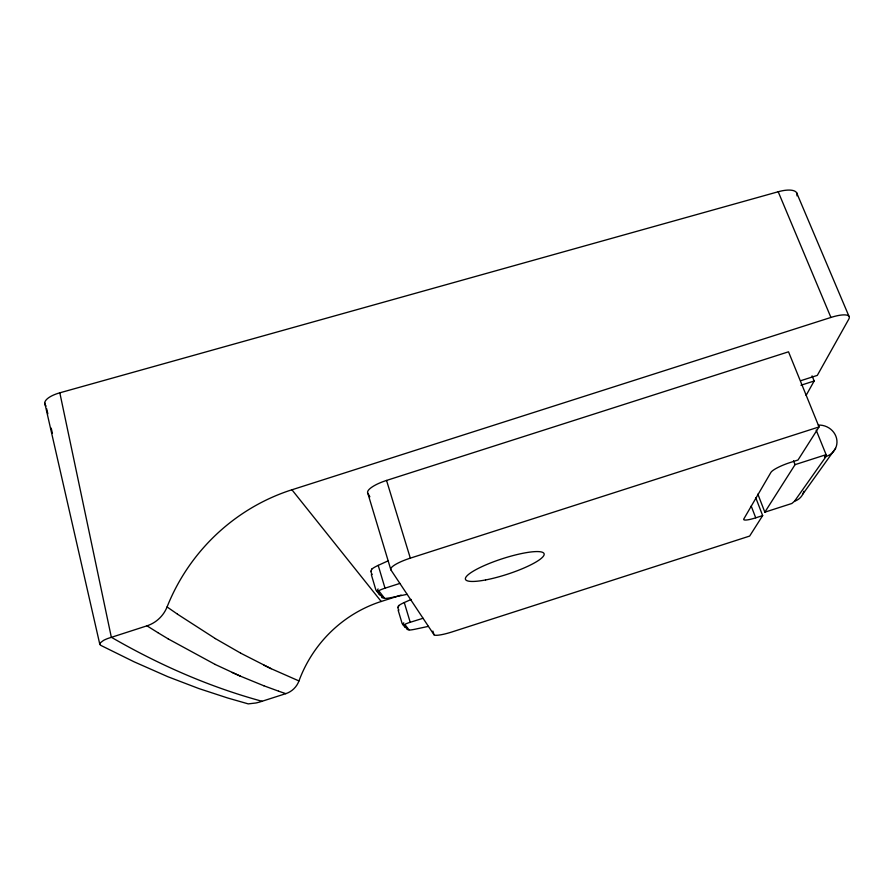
<?xml version="1.0" encoding="UTF-8"?>
<svg xmlns="http://www.w3.org/2000/svg" width="894" height="894" viewBox="0 0 894 894"><rect width="100%" height="100%" fill="white"/><g stroke="black" fill="none" stroke-linecap="round" stroke-linejoin="round"><path stroke-width="1.34" d="M370.921 570.987L370.854 571.355A16.137 9.923 7.8 0 0 372.228 574.518M397.886 607.194L397.819 607.495A13.868 8.281 6.8 0 0 398.925 610.121M806.097 395.405L814.166 381L812.065 375.86M762.66 515.603L749.641 536.076L451.951 631.957A17.366 2.872 -17.5 0 1 434.003 634.762L390.868 569.847L367.803 493.22A22.797 6.347 -17 0 1 386.543 480.436L788.519 351.811L819.049 426.93L798.018 460.008L789.86 462.634A17.422 3.353 -20.6 0 0 770.919 472.39L743.808 518.956A15.042 2.548 -19.9 0 0 755.732 517.827L762.66 515.603L755.765 497.746M757.855 494.114L764.839 512.173L795.068 464.645L826.123 454.666L816.155 430.081M826.123 454.666L824.503 456.979L826.09 456.476A17.232 15.98 19.3 0 0 836.527 438.239A17.232 15.98 19.3 0 0 818.312 425.086M764.839 512.173L791.861 503.478L794.498 501.255L826.09 456.476M802.857 494.058L835.555 448.341M371.938 569.031L372.239 568.763A13.868 3.14 -20.3 0 1 378.207 565.377L388.007 560.896M399.886 583.413L385.012 588.185A13.924 2.805 -13.6 0 0 378.765 590.755L378.475 590.9M399.361 605.752L399.07 605.35A11.924 2.324 -20.5 0 1 404.267 602.545L411.184 599.438M401.104 595.091L379.402 602.064A129.63 126.456 -69.9 0 0 298.965 680.937A20.193 19.243 -54.5 0 1 285.801 693.655L259.696 702.025A11.331 1.732 -16.2 0 1 255.941 702.986L248.23 703.88L227.713 698.002L198.993 688.604L168.016 676.78L134.178 661.851L100.731 645.345L99.726 644.082L100.117 642.976L103.559 640.395A16.997 3.665 -14.3 0 1 107.95 638.439L146.985 625.822A30.374 28.083 -47.2 0 0 167.077 606.948A195.495 188.668 -54.9 0 1 289.243 490.638L291.746 489.845M801.259 380.531L817.306 375.391L848.764 319.203A24.786 6.66 -22.7 0 0 830.917 317.448L291.936 489.789L381.213 601.483M800.957 385.236L814.166 381M390.868 569.847A23.188 5.096 -17.2 0 1 410.324 558.147L819.049 426.93M428.427 626.37L415.319 629.164A11.756 2 -13.9 0 1 409.195 630.102L404.792 624.392A11.957 2.079 -13.9 0 1 410.223 622.28L423.052 618.279M46.063 406.021A23.814 8.839 -9 0 1 59.797 392.824L778.205 191.752A24.082 8.906 -22.4 0 1 796.956 195.842M407.139 594.331L391.885 597.471A13.656 2.693 -13.7 0 1 384.722 598.455L378.765 590.755M262.098 701.287C209.23 686.916 158.707 664.655 111.337 637.254L59.831 392.846M402.948 624.615L403.127 624.66A9.264 3.397 -58.2 0 0 404.11 625.23M278.604 691.196L285.801 693.655M278.615 691.185L263.797 685.754M263.808 685.754L240.363 676.143L215.186 664.454M298.965 680.937L271.184 668.712L240.609 653.123M232.205 672.5L240.385 676.143M263.842 665.158L271.184 668.701M215.208 664.454L168.117 638.864M240.62 653.112L215.331 638.584M157.735 632.583L168.139 638.852M215.342 638.573L177.47 614.178M146.962 625.834L157.757 632.572M167.077 606.948L177.47 614.156M381.66 597.427L381.984 597.65A10.482 6.895 -47.9 0 0 384.431 598.019M367.803 493.22L369.87 496.773M796.61 192.702L849.021 316.398M778.205 191.752L830.917 317.448M793.537 460.801L795.068 464.645M751.206 506.049L755.732 517.827M432.875 631.063L434.003 634.762M386.543 480.436L410.324 558.147M404.267 602.545L410.223 622.28M404.39 625.431L404.881 627.074L402.166 623.599L398.165 610.267M378.207 565.377L385.012 588.185M379.011 592.867L379.57 594.756L375.905 590.074L371.345 574.686M46.622 408.625L47.84 413.821M51.204 428.137L52.422 433.366M99.86 644.552L44.722 402.848M803.818 491.287A15.142 14.192 21.3 0 1 794.498 501.255M382.52 596.756A15.846 9.845 -15.9 0 1 379.849 594.633M377.938 591.806A10.762 3.643 -57.7 0 1 376.955 591.102M377.145 590.856A16.226 4.146 -37 0 1 378.095 588.956M407.396 628.683A13.656 8.191 -16.5 0 1 405.116 626.962M408.971 629.7A9.041 5.744 -47.9 0 1 406.96 629.354M403.116 624.515A13.946 4.001 -37.2 0 1 403.764 622.783M371.278 571.121A10.683 6.526 34.1 0 1 371.826 568.953M398.154 607.294A9.186 5.532 32.9 0 1 398.668 605.484M485.543 579.96A41.37 8.158 -18 0 0 544.167 554.09A41.37 8.158 -18 0 0 484.548 565.455A41.37 8.158 -18 0 0 485.543 579.96"/></g></svg>
